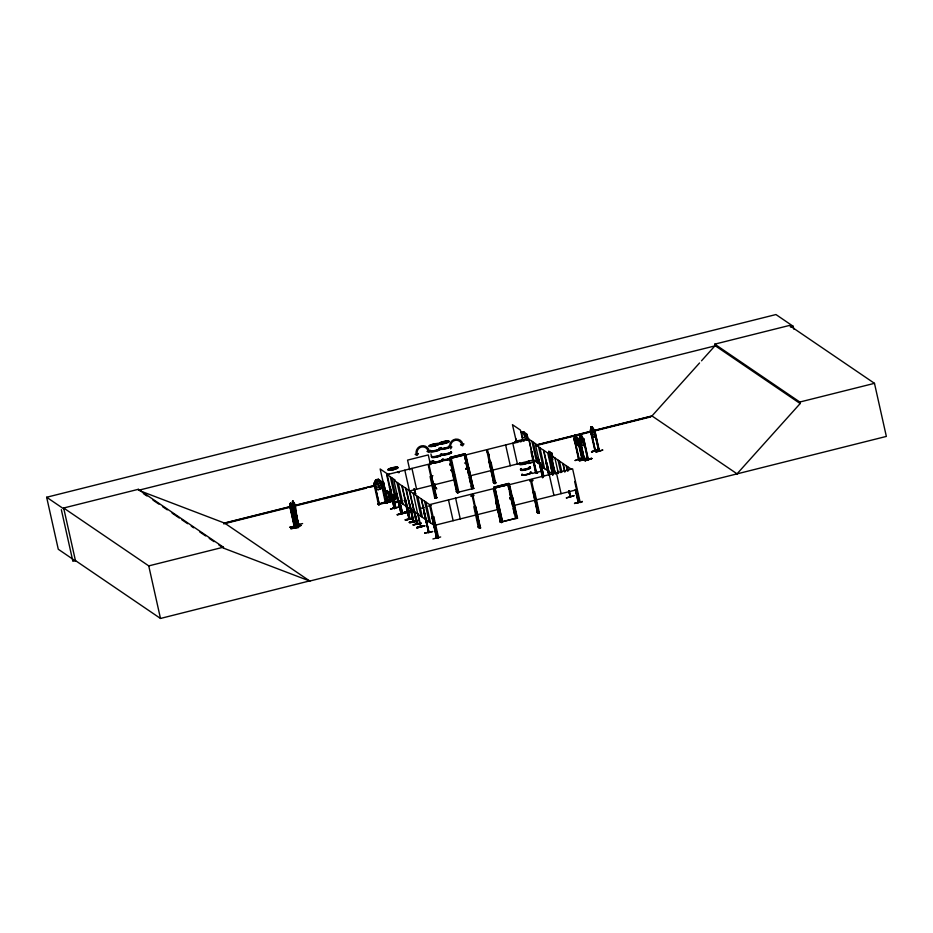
<?xml version="1.0" encoding="UTF-8"?>
<svg xmlns="http://www.w3.org/2000/svg" width="933" height="933" viewBox="0 0 933 933"><rect width="100%" height="100%" fill="white"/><g stroke="black" fill="none" stroke-linecap="round" stroke-linejoin="round"><path stroke-width="1.4" d="M587.149 458.278L580.711 460.517L587.289 457.893M587.277 457.928L580.594 460.121M587.335 458.255L580.711 460.517M591.475 451.957L598.391 449.799L591.65 451.934M591.604 451.584L598.275 449.379M591.662 451.91L598.298 449.368M579.673 438.65L580.501 441.192L582.798 443.257L583.288 441.344L581.317 435.594L579.871 435.431L579.241 438.685L579.953 438.603L579.988 435.489M590.682 430.125L595.371 450.954L591.569 432.854M598.788 450.301L599.429 451.094L594.729 430.276L599.126 451.175L593.959 430.078L598.718 451.14M521.85 435.664L522.048 432.644L522.9 432.434L524.719 436.481L524.136 437.974L522.177 437.111M489.265 462.185L488.565 461.963L489.382 461.788M550.902 466.687L550.843 466.442M551.625 465.905L551.858 466.43M576.792 440.364L576.629 441.612L575.474 440.259M393.866 500.834L386.052 502.386L393.866 500.776M377.632 504.007L379.264 505.068M392.828 507.774C396.63 509.546 390.729 506.561 394.869 507.949M394.379 508.777L390.146 487.166L389.434 487.341L390.192 487.201L394.717 508.053M436.352 537.361L438.393 538.306M438.358 537.968L436.679 537.07M493.942 482.046C498.642 485.335 490.233 480.623 495.633 483.434M494.012 482.431C497.091 485.93 490.023 479.597 494.91 483.679M495.551 483.341L493.907 482.396L494.07 483.166M537.63 512.17L539.297 513.15L537.058 512.38L537.746 512.135M538.866 513.232L537.093 512.31M539.216 513.045L537.618 511.727L539.181 512.718M576.676 445.356C574.343 442.627 573.282 438.743 574.378 435.478L576.594 445.379L578.04 445.461L578.518 442.254M578.588 442.23L577.959 445.484L575.754 435.583L577.865 438.988L582.565 459.794L577.434 438.988L578.11 438.907L582.822 459.701L578.553 459.479L574.122 438.452L579.008 459.514L578.775 458.628M290.886 528.883L298.548 527.168M300.764 525.384C268.109 531.075 320.439 521.804 292.647 527.227M584.21 442.184C582.157 451.245 585.388 440.446 583.545 438.86M590.951 426.882L590.717 430.148M594.531 436.877L595.231 433.6M466.243 469.241L466.057 468.331L466.255 469.194M510.141 498.094C509.056 499.307 511.214 498.409 509.966 498.339M509.896 498.152L509.931 498.863L510.339 498.222M377.947 489.708L374.599 487.049L373.853 483.749L375.707 479.807L378.355 479.154L381.69 481.801L382.425 485.102L380.571 489.044L377.923 489.697M383.836 503.284L391.627 501.406L378.471 504.555L373.9 483.726L375.777 479.877L375.789 485.93L377.935 487.458L379.638 487.026L380.874 484.647L378.331 479.247L381.609 481.848M526.515 440.271L527.74 437.624L527.005 434.323L523.67 431.676L521.046 432.341M490.548 463.526L490.466 462.36M450.616 448.843L451.852 446.93L450.767 447.21A5.68 5.54 -55.8 0 1 454.989 440.376A5.68 5.54 -55.8 0 1 461.672 444.481L460.587 444.749L462.605 445.846L463.934 443.91L462.85 444.178A6.811 6.636 -55.8 0 0 449.636 445.706M415.733 494.024L414.159 492.647L415.663 493.674M436.364 497.627L436.982 497.744M472.53 487.819L473.987 488.507M479.154 526.83L480.752 527.88L479.119 526.434L479.189 527.542L471.783 494.07L430.335 504.45L437.892 537.886M430.918 464.121L433.635 460.704M526.27 434.521L526.912 434.381L528.148 439.933M594.146 430.44L651.98 415.943L699.563 362.96M701.511 360.803L715.11 345.665L714.771 344.149L789.423 325.454L874.478 383.335L886.35 436.422L309.791 581.049L223.617 548.172L218.823 544.907M737.047 473.824L800.164 403.546L799.826 402.03L714.771 344.149M395.499 499.108L387.638 500.624L395.405 499.202M389.924 500.881L391.102 499.575M391.37 499.528L389.726 500.834M389.901 501.592L391.37 499.948M390.006 501.453L391.708 499.89L389.784 491.586M391.708 499.901L389.644 491.738M392.152 468.051L392.35 468.028M394.204 469.276L393.434 469.392M393.586 469.497L392.991 469.567L393.598 469.066M393.831 469.451L394.426 469.147L393.679 469.521M433.145 444.446L433.682 444.54M434.346 445.612L435.326 445.729M443.758 442.055L443.502 442.16M444.388 443.093L445.484 442.942M444.621 443.408L445.134 443.105M518.783 441.227L518.456 440.889M457.881 492.507L458.919 492.181M478.944 526.725L478.267 526.9L480.087 527.973L472.518 493.907L493.254 488.705L500.788 522.2L500.076 521.594C505.324 523.74 495.924 521.209 502.584 521.897L495.003 487.994M291.924 505.791L296.542 526.667L294.618 528.276L290.023 507.447L290.093 503.528C295.143 504.24 293.394 522.433 296.682 526.527L294.793 528.09M290.653 507.109L290.116 503.598L290.769 503.027L291.772 505.989M294.233 503.517L293.743 503.948L292.834 500.799L292.437 505.266L297.079 526.084L298.84 524.393C295.458 520.451 297.44 501.896 292.274 501.464L294.175 509.033L294.49 506.327M290.408 503.843L291.493 506.269M292.834 501.499L293.883 507.237L292.752 501.511M294.478 506.409L298.537 524.416L296.776 526.13L292.6 504.846M292.437 505.254L297.149 526.037M293.242 508.497L294.466 511.284L294.968 506.817M293.16 508.508L294.548 511.261L294.945 506.806M294.805 525.081L302.607 523.565M297.149 525.349L297.312 525.909M294.723 527.542L296.332 526.154M296.881 525.396L298.222 524.066M466.232 468.436L466.453 469.299M379.288 504.403L374.53 483.329M380.886 481.766L385.422 502.852L385.387 501.674L387.463 503.015L385.282 502.036L379.264 503.832M490.875 463.444L490.21 463.479M294.793 528.101L290.443 506.981L292.017 511.167L292.332 508.462M391.324 499.983L389.516 491.633M294.991 528.183L290.175 507.295M391.93 468.494L392.688 468.261M434.195 445.799L435.349 445.461L434.475 445.881M518.293 441.227L519.086 441.052M518.725 441.087L518.293 441.181M435.419 496.986L434.813 498L435.676 497.779M495.061 482.909C493.685 482.431 496.018 481.183 495.598 482.781L490.968 461.905L490.315 462.127M536.767 444.575L528.778 439.14L536.498 472.518L536.335 471.76L535.495 471.981M437.554 537.163L438.417 536.942L438.44 537.746M539.204 511.704C540.044 513.348 537.443 511.96 539.017 511.681M580.163 502.234L572.605 468.809L531.157 479.189L538.668 512.637M595.476 450.126C595.207 451.129 594.578 450.138 595.429 450.126M588.443 459.607L583.953 459.491L584.046 458.616M584.478 458.651L583.755 458.721M583.941 459.468L579.195 438.65M587.72 459.666L582.997 438.603M579.066 458.686L578.565 459.514M582.134 459.782L577.375 438.697M502.444 521.955L494.898 487.924L508.065 484.635L515.576 518.643L516.742 518.41L508.847 483.352L493.65 487.154L501.592 522.608M413.972 488.787L415.477 493.499L414.322 488.694M436.702 497.534L431.687 476.833M413.739 521.139L413.89 521.909L410.123 505.115M468.763 467.596L473.428 488.402L465.882 454.919L486.606 449.718L493.849 483.294L489.137 462.488M408.864 500.846L413.622 521.979L406.135 488.53M417.063 524.031L412.444 503.284M417.448 524.334L414.287 510.211M479.9 526.632C481.521 526.492 478.011 528.731 478.337 526.947M517.465 518.013L512.73 497.184M387.428 501.686L388.093 502.444L383.241 481.556L388.105 502.421M394.671 507.19L393.843 507.412L394.064 508.205L386.67 474.734L428.119 464.354L435.594 497.802L430.941 476.996M400.875 513.033L401.423 513.721M402.356 512.637L402.671 513.5L399.616 500.624M401.038 513.791L396.408 492.997M401.47 513.826L393.854 480.285L401.843 485.72L409.365 519.168L409.039 518.526M535.799 471.888L537.303 472.914M535.962 472.669L528.941 439.093L487.493 449.484L495.003 482.921M428.877 531.833L428.212 531.822M429.005 532.486L424.258 511.692M436.901 537.933L429.425 504.485L421.424 499.05L428.958 532.498M569.911 496.228L570.506 496.344M568.757 490.886L570.693 497.114L569.305 491.003M578.483 502.351L575.533 489.58M578.53 502.455L575.673 489.673M435.256 445.612L434.253 445.951M394.251 469.159L393.399 469.334L394.507 469.217M518.585 441.227L519.028 441.052M378.518 504.59C378.25 503.365 379.591 503.587 378.53 503.797M378.693 504.555C379.323 503.097 408.001 496.671 386.227 502.595L381.492 481.813L380.851 482.023M393.971 507.424L394.612 507.284M494.852 482.897L495.75 482.734M579.79 501.581L579.463 501.627M579.381 502.432C578.81 499.831 583.02 504.391 579.23 501.616M414.928 492.834L415.068 493.534M435.21 487.691L436.807 488.822L435.105 487.796M435.303 487.737L435.851 488.391L434.346 483.679M456.575 491.761L458.103 492.904L456.412 491.878M456.878 491.679L456.272 491.516L457.823 492.554M452.108 471.76L456.738 492.519M480.332 527.25L475.702 506.456L473.859 506.852L478.431 527.67L479.294 527.46M500.403 522.235L495.726 501.441M500.706 522.153L495.773 501.476M537.77 512.928L530.271 479.434L509.546 484.624L517.092 518.118M409.634 519.319L402.146 485.813L421.284 498.945L428.795 532.661L423.699 511.564M416.724 524.124L409.284 490.665M434.626 445.717L435.116 445.694M444.388 443.152L444.959 442.86M594.508 430.358L592.315 426.976L594.286 432.819L593.808 434.731L592.875 434.685L591.499 432.667L590.916 426.987M591.475 427.442C595.965 433.145 590.951 435.349 591.545 427.419M590.192 430.125L594.962 450.966L599.441 451.071M594.111 430.335L594.729 430.276M580.466 435.968C584.968 441.671 579.953 443.875 580.548 435.944M587.942 458.814L588.373 459.596L583.731 438.813L583.067 438.662M593.096 436.714C588.91 428.375 591.977 438.242 594.496 436.796M580.046 441.904L579.265 438.627L584.408 459.491L580.571 441.379M582.087 445.239L583.603 445.379M582.087 445.333L579.976 441.927M599.254 450.336L595.289 450.417M595.919 451.829L602.881 450.033L596.024 452.167M587.603 459.129L584.291 458.943M585.189 460.715L591.86 458.535M584.909 460.354L591.58 458.161M585.014 460.692L591.697 458.511M584.968 460.75L591.872 458.558M374.646 483.562L373.946 483.761M578.11 438.907C571.812 429.996 579.591 440.726 577.247 443.327L575.043 441.239L574.495 435.548M573.947 438.685L574.553 438.627M575.043 460.517L581.994 457.916L575.264 460.529M582.589 458.954L582.39 459.036M579.171 460.412L586.309 458.663L579.486 460.844M579.265 460.739L586.099 458.558M387.86 491.726L390.309 501.394M298.63 524.544L294.082 503.657M413.167 521.675L405.703 488.227M417.448 524.334L414.217 510.164M390.146 501.557L388.128 491.679M377.947 489.603L380.512 488.974M432.084 476.775L430.195 477.136L434.755 497.965L436.667 497.534M538.038 457.52L542.516 477.556M531.857 462.115L528.136 463.514M528.055 463.421L532.032 462.581M408.981 519.249L404.525 498.269L409.237 519.075M548.721 474.979L546.155 462.791L548.849 474.827M435.361 496.997L434.603 497.196L436.422 498.269L428.853 464.191L449.578 459.001L457.042 492.437M390.507 509.01L399.732 506.922L390.565 508.986M532.137 473.486L539.892 471.527M535.414 471.946L537.676 472.903L535.6 471.562L535.67 472.739L531.017 451.875L531.717 451.7M420.538 527.122L413.272 493.382M558.214 473.509L557.479 470.745L558.482 473.439M404.957 512.345C380.361 519.203 423.617 508.835 398.519 514.095M405.225 519.751L413.167 518.293L405.237 519.798M413.062 518.13L405.4 520.229M431.839 517.104L436.644 538.014L432.107 517.034M437.834 537.898L433.099 517.057L433.81 516.882L438.592 537.7M433.157 517.092L433.857 516.917M533.979 491.831L534.679 491.656L539.262 512.415M537.56 512.124L537.466 513.01L533.105 492.076M424.457 525.885L416.643 527.903L424.41 525.944M424.678 533.023L432.632 531.542M566.389 497.942L574.168 495.633L566.401 497.895M516.031 517.628L517.652 518.223M432.9 538.959L440.668 536.965M582.297 501.488L574.53 503.47L582.379 501.581M582.367 501.557L574.53 503.435M223.617 548.172L223.395 547.193L138.329 489.312L63.677 508.007L75.526 561.001L58.278 549.257L46.65 497.254L775.953 314.549L793.19 326.293L793.82 329.104M715.308 345.805L138.55 490.28L138.329 489.312M790.414 326.993L793.19 326.293M429.612 461.695L433.495 460.774M429.775 462.395L433.647 461.473M457.905 492.881L449.986 457.45L465.252 453.683L473.078 488.694L465.031 453.893M450.056 457.485L465.252 453.683M523.261 439.991L524.964 439.571L526.212 437.192L523.67 431.792M458.838 492.204L451.234 458.208L464.389 454.919L471.911 488.927L472.903 488.74M75.491 560.605L72.867 561.269L61.345 509.686M225.938 522.667L290.839 506.421M296.472 504.998L374.063 485.568M536.3 444.924L589.913 431.489M374.273 485.696L224.725 523.156L139.892 490.793M381.317 483.935L384.139 483.224M464.552 463.083L467.375 462.371M536.498 445.064L591.522 431.279M594.344 430.568L652.179 416.083M223.698 523.88L290.151 507.225M294.396 506.164L366.506 488.099M369.328 487.399L374.984 485.976M536.172 445.601L591.324 431.781M595.557 430.719L650.709 416.911M430.171 476.413L432.935 475.725M552.872 457.38L551.939 453.181L552.231 456.377M432.772 485.16L409.47 490.991L404.817 470.185M433.507 484.997L454.231 479.807M470.535 475.725L491.259 470.524M492.146 470.279L533.594 459.899M405.237 498.385L410.007 519.226L405.61 499.761M546.936 462.955L549.56 474.932L546.668 463.013M799.826 402.03L874.478 383.335M63.677 508.007L148.744 565.888L223.395 547.193M413.167 510.899L404.409 512.823L404.257 512.182L411.325 510.409M428.27 506.164L431.093 505.453M529.956 480.693L532.79 479.982M404.257 512.182L414.439 509.896M421.494 508.135L424.328 507.424M470.932 495.75L473.754 495.038M404.409 512.823L412.876 510.701M530.107 481.335L532.93 480.635M471.083 496.391L473.906 495.691M405.832 520.113L413.599 518.13M409.785 522.527C433.822 517.209 393.201 525.687 417.133 520.614M409.33 522.212L417.098 520.264M409.365 522.573L417.541 520.544M417.634 520.929L409.902 522.888M420.736 522.993C396.688 528.533 437.577 519.623 413.354 524.952M416.911 527.343L424.818 525.862L416.923 527.39M434.988 525.256L476.436 514.864M477.171 514.713L497.895 509.511M514.2 505.429L534.924 500.24M535.81 499.995L577.259 489.615M75.421 560.558L160.488 618.451L309.698 580.886M466.337 469.241L466.757 468.564M548.546 452.715L551.636 454.231L548.546 452.715L553.269 473.812M551.893 465.275L551.87 466.768M497.511 487.283L494.922 487.924L507.984 484.787L503.972 485.673M509.721 498.047L510.549 498.339M588.023 458.931L588.105 459.572M495.516 482.723L495.633 482.186M434.755 497.219L436.376 497.837M579.766 501.476L579.929 502.234M575.381 481.416L574.681 481.591L579.486 502.421M435.746 488.356L434.696 483.597M473.486 487.516L473.731 488.262M480.098 527.378L475.398 506.584M420.946 526.713L418.089 513.931M584.408 459.491L579.556 438.417M588 459.596L583.731 438.813M395.335 498.793L387.557 500.216M537.7 512.882L536.965 511.949L538.574 513.395M417.179 524.404L409.692 490.956M290.093 503.528L290.023 507.447M292.379 513.313L292.81 508.951M291.084 510.631L292.391 513.407L292.787 508.951M292.974 526.41L300.706 525.034M298.642 527.553L290.828 528.498M526.305 434.288L527.448 440.108M536.137 472.751L531.6 451.782M395.779 507.704L393.026 495.015M394.472 508.24L389.842 487.423M401.167 513.896L396.548 493.091M568.885 490.723L570.308 497.184M578.227 502.525L575.253 489.65M391.184 500.123L389.376 491.784M298.303 524.614L294.327 506.561M296.146 526.748L291.971 505.721L290.676 502.945M592.385 427.046L590.881 426.906L590.566 430.055M583.02 438.883L581.387 435.489L583.428 438.907M595.522 450.336L598.904 450.417M574.378 435.478L575.824 435.559L574.425 435.571M579.125 458.896L582.227 459.141L578.88 458.978M486.56 450.709L487.831 453.275A1.808 1.761 -55.8 0 1 488.787 455.91L489.93 462.686M434.976 497.172L436.481 498.175M385.539 502.024L387.055 502.992M478.641 526.888L480.53 527.915L478.956 526.818M387.731 502.525L380.151 468.984L388.14 474.419M550.598 465.695L552.954 474.979M553.805 467.876L555.275 473.148M424.783 525.78L417.051 527.81M570.448 496.881L569.165 490.91M570.401 497.172L568.617 490.793M478.501 526.562L480.122 527.856M432.597 531.507L424.772 533.093M436.854 537.303L438.475 538.399M428.679 532.661L423.839 511.657M715.11 345.665L800.164 403.546M651.98 415.943L737.245 473.964M551.939 453.181L548.662 451.269L551.601 453.438M549.094 452.423L551.625 454.149L552.884 459.887M571.054 469.007L563.054 463.573L564.92 471.888M533.431 459.946L540.254 464.587M540.125 465.614L548.126 471.048M548.417 471.13L552.418 473.859M395.137 480.063L387.148 474.617L394.729 508.59M384.804 489.79L391.65 494.443M391.802 495.423L398.624 500.065M398.496 501.091L406.496 506.526M406.788 506.619L425.926 519.751M426.078 519.856L434.067 525.291M224.526 523.028L309.791 581.049M143.344 493.545L146.936 495.994M152.93 500.065L158.913 504.147M162.505 506.584L167.299 509.85M172.092 513.115L179.288 518.002M181.678 519.634L187.673 523.705M191.265 526.154L193.656 527.786M199.65 531.857L205.645 535.939M209.237 538.388L214.03 541.641M46.65 497.254L63.899 508.986M549.234 452.54L551.625 454.254M550.75 466.908L550.668 466.325M464.191 454.989L451.257 458.208M511.039 498.817L509.43 491.738M467.375 469.101L465.765 462.022M458.931 492.064L471.865 488.845L471.107 485.941M375.731 479.819L380.571 489.044M576.477 438.907L574.95 436.026L575.148 438.813M292.927 500.881L293.93 503.843M406.368 512.474L397.295 514.736M466.372 457.718L465.987 456.867L466.057 457.718M575.789 444.178L579.241 459.444M567.556 466.628L568.477 470.792M566.179 465.695L567.416 471.235M564.768 471.795L562.914 463.468L550.913 455.187L554.937 473.218M559.415 461.089L561.888 472.191M558.039 460.156L560.826 472.634M554.902 457.905L558.342 473.346M556.43 472.856L561.083 493.662M550.948 454.429L555.357 474.127M548.744 451.49L553.724 473.777M549.607 455.467L550.855 461.077M551.485 463.876L552.733 469.474M551.426 466.535L551.298 466.267M552.686 475.049L547.764 453.053L543.776 450.336L553.957 495.446M548.989 474.909L543.472 450.242L535.484 444.808L542.924 477.579M539.974 447.863L544.627 468.669M538.598 446.93L543.251 467.736M541.245 465.147L543.776 475.935M540.522 462.628L543.507 475.993M540.977 465.217L543.368 475.912M538.178 457.602L542.656 477.649M533.268 442.195L537.921 463.001M531.903 441.262L536.545 462.068M522.62 439.805L520.451 430.101L512.45 424.667L516.311 441.402M515.844 438.568L516.45 441.239M512.765 443.152L517.418 463.958M505.639 444.936L510.293 465.742M516.474 518.41L508.695 483.597L493.895 487.306L501.674 522.118M507.855 484.705L508.8 488.915M511.319 500.17L512.579 505.803M513.208 508.613L514.456 514.246M464.506 456.4L465.135 459.211M467.655 470.465L468.599 474.687M469.217 477.498L470.477 483.119M450.231 457.59L458.01 492.414M455.607 498.117L460.261 518.923M448.481 499.901L453.135 520.707M430.929 453.939L431.454 456.342M430.451 464.622L428.282 454.919L407.558 460.109L409.727 469.812M425.914 502.106L430.568 522.912M424.55 501.173L429.192 521.979M411.943 468.401L416.596 489.207M417.786 496.566L422.427 517.372M416.41 495.633L421.063 516.439M398.344 483.341L402.998 504.147M404.549 512.38L404.7 513.022M396.968 482.408L401.622 503.214M399.487 500.788L402.368 513.582L399.347 500.694M391.638 477.673L396.292 498.479M390.274 476.74L394.916 497.546M392.886 494.922L395.639 507.879L392.618 494.991M387.417 490.49L389.877 501.604M374.518 483.341L379.241 504.415M291.702 505.768L296.297 526.597M148.744 565.888L160.488 618.451M290.49 503.832L291.726 509.371L291.819 507.715M397.738 471.853A5.062 0.84 -12.6 0 1 398.671 472.495M389.154 474.442A5.062 0.84 -12.6 0 1 389.341 473.964M397.924 472.46A5.132 0.851 -12.6 0 1 399.056 472.623M397.866 472.168A5.132 0.851 -12.6 0 1 399.067 472.541M396.397 497.604A5.062 0.84 -12.6 0 1 395.067 496.694M396.28 497.277A5.132 0.851 -12.6 0 1 394.356 496.706M404.654 499.761A5.038 0.828 -12.6 0 1 404.304 500.694M399.884 502.024A5.038 0.828 -12.6 0 1 396.163 501.511M404.992 499.552A5.038 0.828 -12.6 0 1 404.234 500.356M399.814 501.686A5.038 0.828 -12.6 0 1 396.093 501.173M396.21 496.986A5.132 0.851 -12.6 0 1 394.099 496.892M517.757 442.37A5.038 0.828 -12.6 0 1 514.876 441.834A5.038 0.828 -12.6 0 1 521.757 439.944A5.038 0.828 -12.6 0 1 523.436 440.808M521.512 441.507A5.038 0.828 -12.6 0 1 520.299 441.845M514.573 442.709A5.038 0.828 -12.6 0 1 520.462 440.656A5.038 0.828 -12.6 0 1 524.124 440.971M529.326 467.713A5.062 0.84 -12.6 0 1 526.539 469.719A5.062 0.84 -12.6 0 1 520.929 469.824M529.303 467.363A5.132 0.851 -12.6 0 1 526.469 469.392A5.132 0.851 -12.6 0 1 520.789 469.497M530.387 472.53A5.038 0.828 -12.6 0 1 530.201 473.719A5.038 0.828 -12.6 0 1 523.576 475.224A5.038 0.828 -12.6 0 1 522.597 474.302M530.317 472.191A5.038 0.828 -12.6 0 1 527.53 474.186A5.038 0.828 -12.6 0 1 521.955 474.291M530.364 472.32A5.062 0.84 -12.6 0 1 527.565 474.326A5.062 0.84 -12.6 0 1 521.955 474.43M528.743 461.66A5.132 0.851 -12.6 0 1 523.88 463.958A5.132 0.851 -12.6 0 1 520.101 463.421M529.827 466.78A5.062 0.84 -12.6 0 1 525.034 469.054A5.062 0.84 -12.6 0 1 521.29 468.529M528.754 462.01A5.062 0.84 -12.6 0 1 523.961 464.272A5.062 0.84 -12.6 0 1 520.229 463.759M529.244 467.071A5.132 0.851 -12.6 0 1 529.058 468.273A5.132 0.851 -12.6 0 1 522.305 469.812A5.132 0.851 -12.6 0 1 521.314 468.867M528.673 461.357A5.132 0.851 -12.6 0 1 523.821 463.654A5.132 0.851 -12.6 0 1 520.031 463.13M528.544 461.042A5.062 0.84 -12.6 0 1 524.393 463.176A5.062 0.84 -12.6 0 1 519.436 463.118M451.071 452.435A5.062 0.84 -12.6 0 1 447.572 454.406A5.062 0.84 -12.6 0 1 441.706 454.779M451.059 452.085A5.132 0.851 -12.6 0 1 447.502 454.091A5.132 0.851 -12.6 0 1 441.566 454.464A5.132 0.851 -12.6 0 0 448.073 453.625A5.132 0.851 -12.6 0 0 450.989 451.794M450.931 458.57A5.038 0.828 -12.6 0 1 444.959 459.922A5.038 0.828 -12.6 0 1 443.07 459.351M452.54 457.24A5.038 0.828 -12.6 0 1 452.283 457.52M450.849 458.196A5.038 0.828 -12.6 0 1 444.878 459.549A5.038 0.828 -12.6 0 1 442.988 458.978M449.053 446.312A5.132 0.851 -12.6 0 1 446.86 448.178A5.132 0.851 -12.6 0 1 440.283 448.726M440.539 448.446A5.132 0.851 -12.6 0 1 441.134 448.12M451.269 451.595A5.062 0.84 -12.6 0 1 447.35 453.45A5.062 0.84 -12.6 0 1 441.566 454.033M450.196 446.825A5.062 0.84 -12.6 0 1 445.647 448.82A5.062 0.84 -12.6 0 1 440.423 449.041M448.995 446.021A5.132 0.851 -12.6 0 1 447.397 447.712A5.132 0.851 -12.6 0 1 440.294 448.633M440.213 448.423A5.132 0.851 -12.6 0 1 441.064 447.817M449.578 445.729A5.062 0.84 -12.6 0 1 444.784 448.003A5.062 0.84 -12.6 0 1 441.041 447.478M451.047 459.048A5.038 0.828 -12.6 0 1 444.563 460.447A5.038 0.828 -12.6 0 1 443.746 459.514M451.001 458.768A5.062 0.84 -12.6 0 1 444.994 460.132A5.062 0.84 -12.6 0 1 443.082 459.561M452.015 463.374A5.05 0.828 -12.6 0 1 449.729 464.074M453.426 469.451A5.132 0.851 -12.6 0 1 451.094 470.15M452.447 470.442A5.05 0.828 -12.6 0 1 451.222 470.768M454.511 474.57A5.038 0.828 -12.6 0 1 453.438 474.932M453.496 469.742A5.132 0.851 -12.6 0 1 451.164 470.454M452.237 464.342A5.05 0.828 -12.6 0 1 449.939 465.031M453.298 469.124A5.05 0.828 -12.6 0 1 451.012 469.812M452.213 464.004A5.132 0.851 -12.6 0 1 449.881 464.704M452.143 463.713A5.132 0.851 -12.6 0 1 449.811 464.412M454.581 474.885A5.038 0.828 -12.6 0 1 453.508 475.247M441.029 454.954A5.062 0.84 -12.6 0 1 436.236 457.217A5.062 0.84 -12.6 0 1 432.504 456.704M441.017 454.604A5.132 0.851 -12.6 0 1 436.819 456.762A5.132 0.851 -12.6 0 1 431.792 456.704M442.102 459.806A5.038 0.828 -12.6 0 1 437.332 462.068A5.038 0.828 -12.6 0 1 433.6 461.543M433.518 461.17A5.038 0.828 -12.6 0 0 437.239 461.683A5.038 0.828 -12.6 0 0 442.02 459.433A5.062 0.84 -12.6 0 1 437.274 461.835A5.062 0.84 -12.6 0 1 433.53 461.322M439.735 448.855A5.132 0.851 -12.6 0 1 435.536 451.012A5.132 0.851 -12.6 0 1 430.51 450.966M440.819 453.986A5.062 0.84 -12.6 0 1 436.667 456.12A5.062 0.84 -12.6 0 1 431.711 456.062M439.746 449.216A5.062 0.84 -12.6 0 1 435.606 451.339A5.062 0.84 -12.6 0 1 430.638 451.28M440.959 454.301A5.132 0.851 -12.6 0 1 436.749 456.459A5.132 0.851 -12.6 0 1 431.722 456.4M440.084 448.691A5.132 0.851 -12.6 0 1 434.813 450.861A5.132 0.851 -12.6 0 1 430.44 450.662M439.944 448.376A5.062 0.84 -12.6 0 1 434.743 450.511A5.062 0.84 -12.6 0 1 430.428 450.324M438.825 448.213A5.062 0.84 -12.6 0 1 439.536 448.248M441.496 460.249A5.038 0.828 -12.6 0 1 441.857 461.205M441.006 461.555A5.038 0.828 -12.6 0 1 438.72 462.255M437.437 462.546A5.038 0.828 -12.6 0 1 435.023 462.92M433.355 462.943A5.038 0.828 -12.6 0 1 433.134 462.348M441.461 459.957A5.062 0.84 -12.6 0 1 440.959 461.275A5.062 0.84 -12.6 0 1 433.985 462.698M433.274 462.675A5.062 0.84 -12.6 0 1 433.623 461.742M376.722 480.11L376.85 484.577L378.81 485.44L379.066 482.489L377.573 479.889L376.722 480.11M418.264 453.578L417.028 455.491L415.127 454.371L416.2 454.103A6.811 6.636 -55.8 0 1 421.273 445.904A6.811 6.636 -55.8 0 1 429.262 450.826L430.346 450.557L429.017 452.493L426.999 451.397L428.084 451.129A5.68 5.54 -55.8 0 0 421.401 447.024A5.68 5.54 -55.8 0 0 417.179 453.858L418.264 453.578M515.401 518.456L502.467 521.687L515.401 518.456M390.169 469.719A5.038 0.828 -12.6 0 0 397.831 467.41A5.038 0.828 -12.6 0 0 390.775 468.121A5.038 0.828 -12.6 0 0 390.169 469.719M390.286 470.22A5.038 0.828 -12.6 0 0 397.948 467.911A5.038 0.828 -12.6 0 0 390.892 468.611A5.038 0.828 -12.6 0 0 390.286 470.22M390.204 469.917A5.062 0.84 -12.6 0 0 397.901 467.596A5.062 0.84 -12.6 0 0 390.81 468.308A5.062 0.84 -12.6 0 0 390.204 469.917M441.309 443.572A5.038 0.828 -12.6 0 0 448.96 441.262A5.038 0.828 -12.6 0 0 441.915 441.962A5.038 0.828 -12.6 0 0 441.309 443.572M441.414 444.061A5.038 0.828 -12.6 0 0 449.076 441.752A5.038 0.828 -12.6 0 0 442.02 442.464A5.038 0.828 -12.6 0 0 441.414 444.061M441.332 443.77A5.062 0.84 -12.6 0 0 449.03 441.449A5.062 0.84 -12.6 0 0 441.939 442.149A5.062 0.84 -12.6 0 0 441.332 443.77M431.268 446.079A5.038 0.828 -12.6 0 0 438.93 443.77A5.038 0.828 -12.6 0 0 431.874 444.481A5.038 0.828 -12.6 0 0 431.268 446.079M431.373 446.557A5.038 0.828 -12.6 0 0 439.035 444.248A5.038 0.828 -12.6 0 0 431.979 444.959A5.038 0.828 -12.6 0 0 431.373 446.557M431.291 446.277A5.062 0.84 -12.6 0 0 439 443.956A5.062 0.84 -12.6 0 0 431.897 444.668A5.062 0.84 -12.6 0 0 431.291 446.277"/></g></svg>
